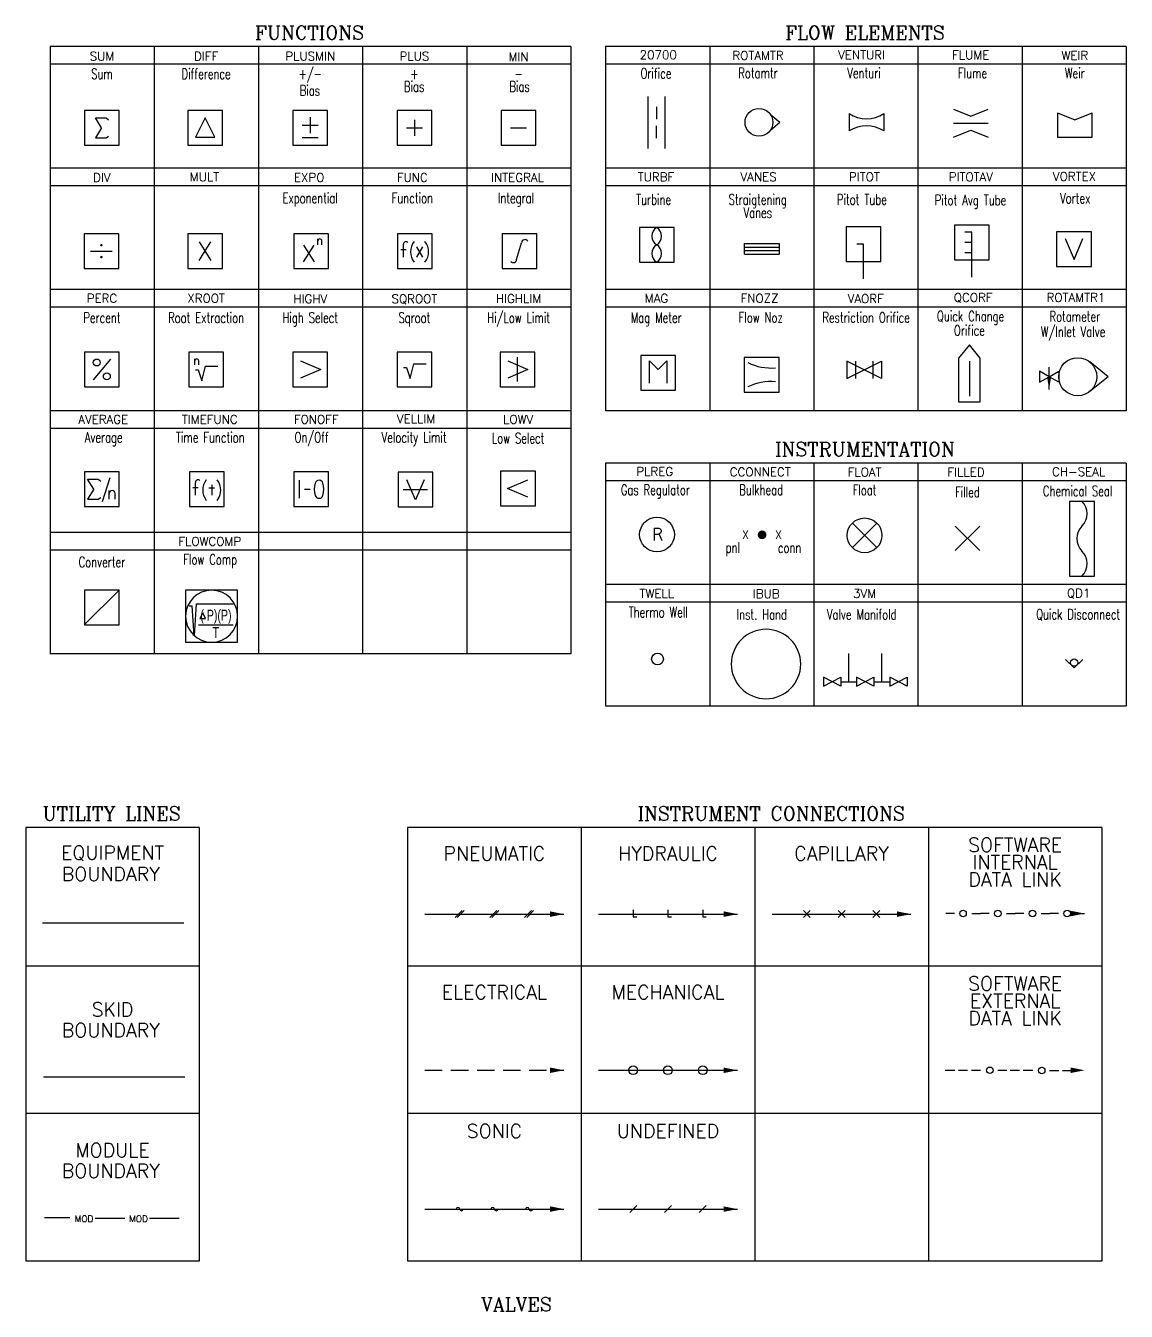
# Model space of a CAD drawing. Header units: inches. Extents: x 33.9 to 65.9, y 15.5 to 52.3.
# Drawn here: x 49.82 to 65.67, y 33.79 to 52.32 of the extents above; entities that cross this region are included whole.
import ezdxf
from ezdxf.enums import TextEntityAlignment as Align

# ---------------------------------------------------------------- set-up
doc = ezdxf.new("R2010")
doc.units = ezdxf.units.IN
doc.header["$MEASUREMENT"] = 0
doc.linetypes.add('HIDDEN', pattern=[0.375, 0.25, -0.125])
for name, color, linetype in [('BORDER', 143, 'Continuous'), ('CHART_HEAVY', 193, 'Continuous'), ('CHART_LT', 32, 'Continuous'), ('CHART_MED', 152, 'Continuous'), ('fence', 70, 'Continuous'), ('INST', 4, 'Continuous'), ('INST-L1', 4, 'Continuous'), ('INST-L2', 1, 'Continuous'), ('INST-L3', 4, 'Continuous'), ('MISCBLOCKS', 7, 'Continuous'), ('TEXT', 4, 'Continuous')]:
    doc.layers.add(name, color=color, linetype=linetype)
doc.styles.add('ROMANC', font='ROMANC.SHX')
doc.styles.add('ROMANS', font='romans', dxfattribs={"height": 0.125})
doc.styles.add('ROMANS_094', font='romans.shx', dxfattribs={"height": 0.09333})
doc.styles.add('ROMANS_125', font='romans', dxfattribs={"height": 0.125})
doc.styles.add('SLIDE', font='simplex', dxfattribs={"width": 0.7, "height": 0.3})
doc.styles.get("Standard").update_dxf_attribs({"font": 'arial.ttf'})
doc.linetypes.add('EQUIPMENT_BOUNDRY2', pattern='A,0.375,-0.125,["EQ",ROMANS,S=0.09375,R=0,X=-0.075,Y=-0.05],-0.15625,0.04', length=0.69625)
doc.linetypes.add('SKID_BOUNDRY2', pattern='A,0.375,-0.125,["SKID",ROMANS,S=0.09375,R=0,X=-0.11,Y=-0.05],-0.225,0.09375', length=0.81875)
doc.dimstyles.get("Standard").update_dxf_attribs({"dimtxt": 0.18, "dimasz": 0.18, "dimexe": 0.18, "dimexo": 0.0625, "dimgap": 0.09, "dimtad": 0, "dimtih": 1, "dimtoh": 1, "dimdec": 4, "dimzin": 0, "dimdsep": 46, "dimtxsty": 'Standard', "dimcen": 0.09, "dimadec": 0, "dimazin": 0, "dimtfac": 1, "dimtdec": 4, "dimtofl": 0, "dimtmove": 0, "dimatfit": 3, "dimfxl": 0, "dimtolj": 1, "dimtzin": 0, "dimarcsym": 0})

# ---------------------------------------------------------------- blocks, each defined once
blk = doc.blocks.new('INST-AR')
at = {"color": 0}
blk.add_lwpolyline([(0, 0, 0, 0.4, 0), (-1, 0, 0.4, 0.4, 0)], format="xyseb", dxfattribs=at)
blk = doc.blocks.new('RAD')
at = {"color": 0}
for centre, start, end in [((-0.02499999999999858, 0), 0, 180), ((0.02500000000000213, 0), 180, 0)]:
    blk.add_arc(centre, 0.025, start, end, dxfattribs=at)
blk = doc.blocks.new('HUNDEF')
at = {"color": 0}
blk.add_line((0.05000000000000071, 0.05000000000000071), (-0.05000000000000071, -0.04999999999999893), dxfattribs=at)
blk = doc.blocks.new('M2')
at = {"layer": 'MISCBLOCKS', "linetype": 'Continuous'}
blk.add_circle((0, 0), 0.0625, dxfattribs=at)
blk = doc.blocks.new('HPNEU')
at = {"color": 0}
for p, q in [((0.03500000000000014, 0.05000000000000071), (-0.06499999999999773, -0.04999999999999893)), ((0.06500000000000128, 0.05000000000000071), (-0.03500000000000014, -0.04999999999999893))]:
    blk.add_line(p, q, dxfattribs=at)
blk = doc.blocks.new('HYDRO')
at = {"color": 0}
for p, q in [((0, 0.0600000000000005), (0, -0.03999999999999915)), ((0, -0.03999999999999915), (0.05000000000000071, -0.03999999999999915))]:
    blk.add_line(p, q, dxfattribs=at)
blk = doc.blocks.new('CAPILL')
at = {"color": 0}
for p, q in [((-0.05000000000000071, 0.05000000000000071), (0.05000000000000071, -0.04999999999999893)), ((0.05000000000000071, 0.05000000000000071), (-0.05000000000000071, -0.04999999999999893))]:
    blk.add_line(p, q, dxfattribs=at)
blk = doc.blocks.new('VBULKHEAD')
at = {"const_width": 0.0625}
blk.add_lwpolyline([(-0.03125, 0, 1), (0.03125, 0, 1)], format="xyb", close=True, dxfattribs=at)
at = {"layer": 'TEXT', "width": 0.8}
blk.add_attdef('PNL2', text='', height=0.125, dxfattribs=at).set_placement((0, 0.125), align=Align.BOTTOM_CENTER)
blk.add_attdef('PNL1', text='', height=0.125, dxfattribs=at).set_placement((-0.1920160000000024, 6.465455611959214e-05), align=Align.MIDDLE_RIGHT)
blk.add_attdef('CON1', text='', height=0.125, dxfattribs=at).set_placement((0.1902650000000037, 6.465455614801385e-05), align=Align.MIDDLE_LEFT)
blk.add_attdef('CON2', text='', height=0.125, dxfattribs=at).set_placement((0, -0.1875), align=Align.TOP_CENTER)
blk = doc.blocks.new('Vsqr')
blk.add_lwpolyline([(-0.375, 0.75), (-0.375, 0), (0.375, 0), (0.375, 0.75)], close=True)
blk.add_lwpolyline([(0.375, 0.375, 229183.1180543879), (0.375, 0.3749934550153036, 28.97106128903146)], format="xyb")
at = {"layer": 'TEXT'}
for p, q in [((-0.3248460672490392, 0.5270481755230865), (-0.2824281555008739, 0.5270481755230865)), ((-0.2514906555008736, 0.09473357620390033), (-0.2824281555008739, 0.5270481755230865)), ((-0.2233656555008725, 0.5551731755230866), (-0.2514906555008736, 0.09473357620390033)), ((-0.2233656555008725, 0.5551731755230866), (0.3125, 0.555173175523084)), ((-0.1277039380938678, 0.4236052366335601), (-0.1672547193438678, 0.3445036741335601)), ((-0.08815315684386782, 0.3445036741335601), (-0.1277039380938678, 0.4236052366335601)), ((-0.1875, 0.2500000000000009), (0.3125, 0.2499999999999982)), ((-0.1672547193438678, 0.3445036741335601), (-0.08815315684386782, 0.3445036741335601))]:
    blk.add_line(p, q, dxfattribs=at)
for s, width, p in [('( P)(P)', 0.70001220703125, (0.0625, 0.3125)), ('T', 0.75, (0.0625, 0.0625))]:
    blk.add_text(s, height=0.15625, dxfattribs=dict(at, width=width)).set_placement(p, align=Align.CENTER)
blk = doc.blocks.new('VLOWV')
for p, q in [((0.25, 0.5), (-0.25, 0.5)), ((-0.25, 0.5), (-0.25, 0)), ((-0.1499999999999986, 0.25), (0.139999999999997, 0.375)), ((0.25, 0), (0.25, 0.5)), ((0.139999999999997, 0.125), (-0.1499999999999986, 0.25)), ((-0.25, 0), (0.25, 0))]:
    blk.add_line(p, q)

msp = doc.modelspace()

# ---------------------------------------------------------------- linework, layer by layer
at = {"layer": 'BORDER', "linetype": 'Continuous'}
for p, q in [((63.05980119030932, 37.26480119159967), (63.1962373605221, 37.26480119159967)), ((63.25009374350083, 37.26480119159967), (63.37934906264974, 37.26480119159967)), ((63.43679587116037, 37.26480119159967), (63.56605119030934, 37.26480119159967)), ((63.81738097754339, 37.26480119159967), (63.9466362966923, 37.26480119159967)), ((63.99690225413912, 37.26480119159967), (64.12974799882, 37.26480119159967)), ((64.18360438179872, 37.26480119159967), (64.32004055201145, 37.26480119159967)), ((64.56059906264977, 37.2612134655367), (64.69344480733065, 37.2612134655367)), ((64.75089161584128, 37.2612134655367), (64.89091821158593, 37.2612134655367))]:
    msp.add_line(p, q, dxfattribs=at)
at = {"layer": 'CHART_HEAVY', "ltscale": 0.5}
for p, q in [((50.16706812761569, 52.01545423022247), (50.16706812761569, 43.26545423022247)), ((57.66706812761566, 52.01545423022247), (50.16706812761569, 52.01545423022247)), ((57.66706812761566, 52.01545423022247), (57.66706812761566, 43.26545423022247)), ((65.66706812761566, 52.01545423022247), (58.16706812761566, 52.01545423022247)), ((58.16706812761566, 52.01545423022247), (58.16706812761566, 46.76545423022247)), ((65.66706812761566, 52.01545423022247), (65.66706812761566, 46.76545423022247)), ((65.66706812761566, 46.76545423022247), (58.16706812761566, 46.76545423022247)), ((65.66706812761566, 46.01545423022247), (58.16706812761566, 46.01545423022247)), ((58.16706812761566, 46.01545423022247), (58.16706812761566, 42.51545423022247)), ((65.66706812761566, 46.01545423022247), (65.66706812761566, 42.51545423022247)), ((57.66706812761566, 43.26545423022247), (50.16706812761569, 43.26545423022247)), ((49.81638363711784, 40.76545423022247), (49.81638363711784, 34.51545423022247)), ((52.31638363711784, 40.76545423022247), (49.81638363711784, 40.76545423022247)), ((52.31638363711784, 40.76545423022247), (52.31638363711784, 34.51545423022247)), ((52.31638363711784, 40.76545423022247), (52.31638363711784, 34.51545423022247)), ((52.31638363711784, 40.76545423022247), (52.31638363711784, 34.51545423022247)), ((65.31638363711784, 40.76545423022247), (55.31638363711784, 40.76545423022247)), ((55.31638363711784, 40.76545423022247), (55.31638363711784, 34.51545423022247)), ((65.31638363711784, 40.76545423022247), (65.31638363711784, 34.51545423022247)), ((52.31638363711784, 34.51545423022247), (49.81638363711784, 34.51545423022247)), ((65.31638363711784, 34.51545423022247), (55.31638363711784, 34.51545423022247))]:
    msp.add_line(p, q, dxfattribs=at)
at = {"layer": 'CHART_HEAVY'}
msp.add_line((58.16706812761566, 42.51545423022247), (65.66706812761566, 42.51545423022247), dxfattribs=at)
at = {"layer": 'CHART_LT', "ltscale": 0.5}
for p, q in [((50.16706812761569, 51.76545423022247), (57.66706812761566, 51.76545423022247)), ((58.16706812761566, 51.76545423022247), (65.66706812761566, 51.76545423022247)), ((50.16706812761569, 50.01545423022247), (57.66706812761566, 50.01545423022247)), ((58.16706812761566, 50.01545423022247), (65.66706812761566, 50.01545423022247)), ((50.16706812761569, 48.26545423022247), (57.66706812761566, 48.26545423022247)), ((58.16706812761566, 48.26545423022247), (65.66706812761566, 48.26545423022247)), ((50.16706812761569, 46.51545423022247), (57.66706812761566, 46.51545423022247)), ((58.16706812761566, 45.76545423022247), (65.66706812761566, 45.76545423022247)), ((50.16706812761569, 44.76545423022247), (57.66706812761566, 44.76545423022247)), ((58.16706812761566, 44.01545423022247), (65.66706812761566, 44.01545423022247)), ((52.31638363711784, 38.76545423022247), (49.81638363711784, 38.76545423022247))]:
    msp.add_line(p, q, dxfattribs=at)
at = {"layer": 'CHART_MED', "ltscale": 0.5}
for p, q in [((51.66706812761569, 52.01545423022247), (51.66706812761569, 43.26545423022247)), ((53.16706812761569, 52.01545423022247), (53.16706812761569, 43.26545423022247)), ((54.66706812761569, 52.01545423022247), (54.66706812761569, 43.26545423022247)), ((56.16706812761569, 52.01545423022247), (56.16706812761569, 43.26545423022247)), ((59.66706812761566, 52.01545423022247), (59.66706812761566, 46.76545423022247)), ((61.16706812761566, 52.01545423022247), (61.16706812761566, 46.76545423022247)), ((62.66706812761566, 52.01545423022247), (62.66706812761566, 46.76545423022247)), ((64.16706812761566, 52.01545423022247), (64.16706812761566, 46.76545423022247)), ((57.66706812761566, 50.26545423022247), (50.16706812761569, 50.26545423022247)), ((65.66706812761566, 50.26545423022247), (58.16706812761566, 50.26545423022247)), ((57.66706812761566, 48.51545423022247), (50.16706812761569, 48.51545423022247)), ((65.66706812761566, 48.51545423022247), (58.16706812761566, 48.51545423022247)), ((57.66706812761566, 46.76545423022247), (50.16706812761569, 46.76545423022247)), ((59.66706812761566, 46.01545423022247), (59.66706812761566, 42.51545423022247)), ((61.16706812761566, 46.01545423022247), (61.16706812761566, 42.51545423022247)), ((62.66706812761566, 46.01545423022247), (62.66706812761566, 42.51545423022247)), ((64.16706812761566, 46.01545423022247), (64.16706812761566, 42.51545423022247)), ((57.66706812761566, 45.01545423022247), (50.16706812761569, 45.01545423022247)), ((65.66706812761566, 44.26545423022247), (58.16706812761566, 44.26545423022247)), ((57.81638363711784, 40.76545423022247), (57.81638363711784, 34.51545423022247)), ((60.31638363711784, 40.76545423022247), (60.31638363711784, 34.51545423022247)), ((62.81638363711784, 40.76545423022247), (62.81638363711784, 34.51545423022247)), ((52.31638363711784, 38.76545423022247), (49.81638363711784, 38.76545423022247)), ((65.31206620745627, 38.76545423022247), (55.31206620745627, 38.76545423022247)), ((52.31638363711784, 36.64045423022247), (49.81638363711784, 36.64045423022247)), ((65.31206620745627, 36.64045423022247), (55.31206620745627, 36.64045423022247))]:
    msp.add_line(p, q, dxfattribs=at)
at = {"layer": 'fence'}
for p, q in [((50.08623751295261, 35.1429513727145), (50.45071357448489, 35.1429513727145)), ((50.81518963601724, 35.13503290529485), (51.24305282364395, 35.13503290529485)), ((51.5996054944145, 35.13503290529485), (52.02746868204122, 35.13503290529485))]:
    msp.add_line(p, q, dxfattribs=at)
at = {"layer": 'fence', "linetype": 'EQUIPMENT_BOUNDRY2'}
msp.add_lwpolyline([(50.05668910963368, 39.38807604291607), (52.09162311585681, 39.38807604291607)], dxfattribs=at)
at = {"layer": 'fence', "linetype": 'SKID_BOUNDRY2'}
msp.add_lwpolyline([(50.07323333535399, 37.17249912162197), (52.10816725019021, 37.17249912162197)], dxfattribs=at)
at = {"layer": 'INST'}
for p, q in [((58.77689574942025, 51.29728669468018), (58.77689574942025, 50.54728669468018)), ((58.90189574942025, 51.14728669468018), (58.90189574942025, 50.97228669468018)), ((59.02689574942025, 50.54728669468018), (59.02689574942025, 51.29728669468018)), ((50.66455120268836, 51.09417883034354), (50.66455120268836, 50.59417883034354)), ((51.16455120268836, 51.09417883034354), (50.66455120268836, 51.09417883034354)), ((50.91005120268835, 50.84417883034354), (50.82005120268832, 50.98817883034353)), ((50.82005120268832, 50.98817883034353), (50.97305120268834, 50.98817883034353)), ((50.97305120268834, 50.98817883034353), (51.00905120268834, 50.96117883034353)), ((51.16455120268836, 50.59417883034354), (51.16455120268836, 51.09417883034354)), ((52.15031515320459, 51.09417883034354), (52.15031515320459, 50.59417883034354)), ((52.65031515320459, 51.09417883034354), (52.15031515320459, 51.09417883034354)), ((52.40031515320459, 50.9885549743131), (52.2603142603503, 50.70855318860451)), ((52.5403160460589, 50.70855318860451), (52.40031515320459, 50.9885549743131)), ((52.65031515320459, 50.59417883034354), (52.65031515320459, 51.09417883034354)), ((53.66455120268836, 51.09417883034354), (53.66455120268836, 50.59417883034354)), ((54.16455120268836, 51.09417883034354), (53.66455120268836, 51.09417883034354)), ((53.91455120268836, 50.99817883034353), (53.91455120268836, 50.76717883034354)), ((54.16455120268836, 50.59417883034354), (54.16455120268836, 51.09417883034354)), ((55.16455120268836, 51.09417883034354), (55.16455120268836, 50.59417883034354)), ((55.66455120268836, 51.09417883034354), (55.16455120268836, 51.09417883034354)), ((55.41455120268836, 50.95967883034353), (55.41455120268836, 50.72867883034354)), ((55.66455120268836, 50.59417883034354), (55.66455120268836, 51.09417883034354)), ((56.66455120268836, 51.09417883034354), (56.66455120268836, 50.59417883034354)), ((57.16455120268836, 51.09417883034354), (56.66455120268836, 51.09417883034354)), ((57.16455120268836, 50.59417883034354), (57.16455120268836, 51.09417883034354)), ((60.54268321743416, 51.03559801686448), (60.67627321743419, 50.92465801686448)), ((61.67627321743419, 51.04965801686448), (61.67627321743419, 50.79965801686448)), ((62.17627321743419, 51.04965801686448), (62.17627321743419, 50.79965801686448)), ((63.17685050998449, 51.1126229480234), (63.42685050998449, 51.01262294802339)), ((63.42685050998449, 51.01262294802339), (63.67685050998449, 51.1126229480234)), ((64.67685050998449, 51.06262294802339), (64.67685050998449, 50.71262294802339)), ((64.67685050998449, 51.06262294802339), (64.92685050998449, 50.96262294802339)), ((64.92685050998449, 50.96262294802339), (65.17685050998449, 51.06262294802339)), ((65.17685050998449, 50.71262294802339), (65.17685050998449, 51.06262294802339)), ((50.91005120268835, 50.84417883034354), (50.82005120268832, 50.70017883034353)), ((53.79905120268836, 50.88267883034354), (54.03005120268836, 50.88267883034354)), ((55.29905120268836, 50.84417883034354), (55.53005120268836, 50.84417883034354)), ((56.79905120268836, 50.84417883034354), (57.03005120268836, 50.84417883034354)), ((58.90189574942025, 50.69728669468017), (58.90189574942025, 50.87228669468017)), ((60.54268321743416, 50.81371801686448), (60.67627321743419, 50.92465801686448)), ((63.17685050998449, 50.9126229480234), (63.67685050998449, 50.9126229480234)), ((63.17685050998449, 50.71262294802339), (63.42685050998449, 50.8126229480234)), ((63.42685050998449, 50.8126229480234), (63.67685050998449, 50.71262294802339)), ((50.66455120268836, 50.59417883034354), (51.16455120268836, 50.59417883034354)), ((50.82005120268832, 50.70017883034353), (50.97305120268834, 50.70017883034353)), ((50.97305120268834, 50.70017883034353), (51.00905120268834, 50.72717883034353)), ((52.15031515320459, 50.59417883034354), (52.65031515320459, 50.59417883034354)), ((52.2603142603503, 50.70855318860451), (52.5403160460589, 50.70855318860451)), ((53.66455120268836, 50.59417883034354), (54.16455120268836, 50.59417883034354)), ((53.79905120268836, 50.70367883034353), (54.03005120268836, 50.70367883034353)), ((55.16455120268836, 50.59417883034354), (55.66455120268836, 50.59417883034354)), ((56.66455120268836, 50.59417883034354), (57.16455120268836, 50.59417883034354)), ((64.67685050998449, 50.71262294802339), (65.17685050998449, 50.71262294802339)), ((50.65590681061025, 49.31865569735922), (50.65590681061025, 48.81865569735922)), ((51.15590681061025, 49.31865569735922), (50.65590681061025, 49.31865569735922)), ((51.15590681061025, 48.81865569735922), (51.15590681061025, 49.31865569735922)), ((52.14878886231833, 49.31865569735922), (52.14878886231833, 48.81865569735922)), ((52.64878886231833, 49.31865569735922), (52.14878886231833, 49.31865569735922)), ((52.64878886231833, 48.81865569735922), (52.64878886231833, 49.31865569735922)), ((53.67726111418574, 49.31865569735922), (53.67726111418574, 48.81865569735922)), ((54.17726111418574, 49.31865569735922), (53.67726111418574, 49.31865569735922)), ((54.17726111418574, 48.81865569735922), (54.17726111418574, 49.31865569735922)), ((55.17014301299395, 49.31865569735922), (55.17014301299395, 48.81865569735922)), ((55.67014301299395, 49.31865569735922), (55.17014301299395, 49.31865569735922)), ((55.67014301299395, 48.81865569735922), (55.67014301299395, 49.31865569735922)), ((56.67726111418574, 49.31865569735922), (56.67726111418574, 48.81865569735922)), ((57.17726111418574, 49.31865569735922), (56.67726111418574, 49.31865569735922)), ((57.17726111418574, 48.81865569735922), (57.17726111418574, 49.31865569735922)), ((58.65391663784982, 49.4088511350659), (58.65391663784982, 48.9088511350659)), ((59.15391663784982, 49.4088511350659), (58.65391663784982, 49.4088511350659)), ((59.15391663784982, 48.9088511350659), (59.15391663784982, 49.4088511350659)), ((61.63428235350972, 49.41954176474644), (61.63428235350972, 48.91954176474644)), ((62.13428235350972, 49.41954176474644), (61.63428235350972, 49.41954176474644)), ((62.13428235350972, 48.91954176474644), (62.13428235350972, 49.41954176474644)), ((63.19118203732341, 49.44180042226404), (63.19118203732341, 48.94180042226404)), ((63.69118203732341, 49.44180042226404), (63.19118203732341, 49.44180042226404)), ((63.44118203732341, 49.34180042226404), (63.34118203732339, 49.34180042226404)), ((63.44118203732341, 48.69180042226404), (63.44118203732341, 49.34180042226404)), ((63.69118203732341, 48.94180042226404), (63.69118203732341, 49.44180042226404)), ((64.66415735330196, 49.3486317291098), (64.66415735330196, 48.8486317291098)), ((65.16415735330196, 49.3486317291098), (64.66415735330196, 49.3486317291098)), ((65.16415735330196, 48.8486317291098), (65.16415735330196, 49.3486317291098)), ((52.31328886231836, 49.20365569735921), (52.48428886231835, 48.93365569735921)), ((52.31328886231836, 48.93365569735921), (52.48428886231835, 49.20365569735921)), ((53.81531111418573, 48.91215569735921), (53.96921111418573, 49.15515569735922)), ((53.81531111418573, 49.15515569735922), (53.96921111418573, 48.91215569735921)), ((54.02426111418572, 49.15865569735921), (54.02426111418572, 49.24508902426498)), ((54.08188333212291, 49.15865569735921), (54.08188333212291, 49.2162779152964)), ((55.21944301299393, 49.09435569735922), (55.29344301299392, 49.09435569735922)), ((55.25644301299394, 48.98335569735922), (55.25644301299394, 49.16835569735922)), ((55.52984301299392, 49.13135569735921), (55.44474301299394, 48.98335569735922)), ((55.44474301299394, 49.13135569735921), (55.52984301299392, 48.98335569735922)), ((56.88688611418573, 48.94990569735921), (56.95813611418572, 49.18740569735921)), ((60.16671174207704, 49.02678005062076), (60.16671174207704, 49.17678005062076)), ((60.16671174207704, 49.17678005062076), (60.66671174207704, 49.17678005062076)), ((60.16671174207704, 49.12678005062077), (60.66671174207704, 49.12678005062077)), ((60.66671174207704, 49.17678005062076), (60.66671174207704, 49.02678005062076)), ((61.88428235350972, 49.16954176474644), (61.78428235350975, 49.16954176474644)), ((61.88428235350972, 48.66954176474644), (61.88428235350972, 49.16954176474644)), ((63.44118203732341, 49.19180042226404), (63.34118203732339, 49.19180042226404)), ((64.78915735330196, 49.2486317291098), (64.91415735330196, 48.9486317291098)), ((64.91415735330196, 48.9486317291098), (65.03915735330196, 49.2486317291098)), ((50.74915681061026, 49.06865569735922), (51.06265681061026, 49.06865569735922)), ((58.65391663784982, 48.9088511350659), (59.15391663784982, 48.9088511350659)), ((60.16671174207704, 49.07678005062077), (60.66671174207704, 49.07678005062077)), ((60.16671174207704, 49.02678005062076), (60.66671174207704, 49.02678005062076)), ((61.63428235350972, 48.91954176474644), (62.13428235350972, 48.91954176474644)), ((63.19118203732341, 48.94180042226404), (63.69118203732341, 48.94180042226404)), ((63.44118203732341, 49.04180042226404), (63.34118203732339, 49.04180042226404)), ((50.65590681061025, 48.81865569735922), (51.15590681061025, 48.81865569735922)), ((52.14878886231833, 48.81865569735922), (52.64878886231833, 48.81865569735922)), ((53.67726111418574, 48.81865569735922), (54.17726111418574, 48.81865569735922)), ((55.17014301299395, 48.81865569735922), (55.67014301299395, 48.81865569735922)), ((56.67726111418574, 48.81865569735922), (57.17726111418574, 48.81865569735922)), ((64.66415735330196, 48.8486317291098), (65.16415735330196, 48.8486317291098)), ((50.66448798659002, 47.61361847319472), (50.66448798659002, 47.11361847319472)), ((51.16448798659002, 47.61361847319472), (50.66448798659002, 47.61361847319472)), ((51.16448798659002, 47.11361847319472), (51.16448798659002, 47.61361847319472)), ((52.16448798659002, 47.61361847319472), (52.16448798659002, 47.11361847319472)), ((52.66448798659002, 47.61361847319472), (52.16448798659002, 47.61361847319472)), ((52.66448798659002, 47.11361847319472), (52.66448798659002, 47.61361847319472)), ((53.66448798659002, 47.61361847319472), (53.66448798659002, 47.11361847319472)), ((54.16448798659002, 47.61361847319472), (53.66448798659002, 47.61361847319472)), ((54.16448798659002, 47.11361847319472), (54.16448798659002, 47.61361847319472)), ((55.16448798659002, 47.61361847319472), (55.16448798659002, 47.11361847319472)), ((55.66448798659002, 47.61361847319472), (55.16448798659002, 47.61361847319472)), ((55.66448798659002, 47.11361847319472), (55.66448798659002, 47.61361847319472)), ((56.65025178420638, 47.61361847319472), (56.65025178420638, 47.11361847319472)), ((57.15025178420638, 47.61361847319472), (56.65025178420638, 47.61361847319472)), ((57.15025178420638, 47.11361847319472), (57.15025178420638, 47.61361847319472)), ((63.40727232404038, 47.71973214347297), (63.25102232404038, 47.52441964347297)), ((63.56352232404038, 47.52441964347297), (63.40727232404038, 47.71973214347297)), ((51.03948798659002, 47.51361847319473), (50.78948798659002, 47.21361847319473)), ((52.25148798659001, 47.42861847319472), (52.25148798659001, 47.51505180010049)), ((52.3091102045272, 47.42861847319472), (52.3091102045272, 47.48624069113191)), ((53.77448798659, 47.48861847319472), (54.06448798659, 47.36361847319472)), ((55.35448798659002, 47.23361847319472), (55.40448798659003, 47.44361847319472)), ((55.40448798659003, 47.44361847319472), (55.58448798659001, 47.44361847319472)), ((56.76025178420636, 47.48861847319472), (57.05025178420635, 47.36361847319472)), ((56.90025178420638, 47.18861847319472), (56.90025178420638, 47.53861847319473)), ((58.67484163570435, 47.56394418913828), (58.67484163570435, 47.06394418913828)), ((59.17484163570435, 47.56394418913828), (58.67484163570435, 47.56394418913828)), ((58.79984163570435, 47.48894418913828), (58.92484163570435, 47.36394418913828)), ((58.79984163570435, 47.16394418913828), (58.79984163570435, 47.48894418913828)), ((58.92484163570435, 47.36394418913828), (59.04984163570435, 47.48894418913828)), ((59.04984163570435, 47.48894418913828), (59.04984163570435, 47.16394418913828)), ((59.17484163570435, 47.06394418913828), (59.17484163570435, 47.56394418913828)), ((60.16610534383653, 47.53741512852227), (60.16610534383653, 47.03741512852227)), ((60.66610534383653, 47.53741512852227), (60.16610534383653, 47.53741512852227)), ((60.66610534383653, 47.03741512852227), (60.66610534383653, 47.53741512852227)), ((61.64040414255032, 47.48091828282367), (61.64040414255032, 47.23091828282367)), ((62.14040414255032, 47.23091828282367), (61.64040414255032, 47.48091828282367)), ((61.64040414255032, 47.23091828282367), (62.14040414255032, 47.48091828282367)), ((61.76540414255032, 47.48091828282367), (61.76540414255032, 47.23091828282367)), ((62.01540414255032, 47.48091828282367), (62.01540414255032, 47.23091828282367)), ((62.14040414255032, 47.48091828282367), (62.14040414255032, 47.23091828282367)), ((63.25102232404038, 47.52441964347297), (63.25102232404038, 46.89941964347297)), ((63.40727232404038, 47.48535714347297), (63.40727232404038, 46.97754464347297)), ((63.56352232404038, 46.89941964347297), (63.56352232404038, 47.52441964347297)), ((65.40435569879673, 47.25830336914569), (65.14123771672502, 47.47155126903661)), ((52.25948798659002, 47.35861847319472), (52.29948798659001, 47.35861847319472)), ((52.29948798659001, 47.35861847319472), (52.35448798659002, 47.19861847319473)), ((52.35448798659002, 47.19861847319473), (52.40448798659003, 47.40861847319472)), ((52.40448798659003, 47.40861847319472), (52.58448798659001, 47.40861847319472)), ((54.06448798659, 47.36361847319472), (53.77448798659, 47.23861847319472)), ((55.25948798659002, 47.39361847319472), (55.29948798659001, 47.39361847319472)), ((55.29948798659001, 47.39361847319472), (55.35448798659002, 47.23361847319472)), ((57.05025178420635, 47.36361847319472), (56.76025178420636, 47.23861847319472)), ((65.40435569879673, 47.25830336914569), (65.14123771672502, 47.04505546925476)), ((50.66448798659002, 47.11361847319472), (51.16448798659002, 47.11361847319472)), ((52.16448798659002, 47.11361847319472), (52.66448798659002, 47.11361847319472)), ((53.66448798659002, 47.11361847319472), (54.16448798659002, 47.11361847319472)), ((55.16448798659002, 47.11361847319472), (55.66448798659002, 47.11361847319472)), ((56.65025178420638, 47.11361847319472), (57.15025178420638, 47.11361847319472)), ((58.67484163570435, 47.06394418913828), (59.17484163570435, 47.06394418913828)), ((60.16610534383653, 47.03741512852227), (60.66610534383653, 47.03741512852227)), ((63.25102232404038, 46.89941964347297), (63.56352232404038, 46.89941964347297)), ((50.66270385690785, 45.88672124721342), (50.66270385690785, 45.38672124721342)), ((51.16270385690785, 45.88672124721342), (50.66270385690785, 45.88672124721342)), ((50.79820385690783, 45.63672124721342), (50.70820385690786, 45.78072124721341)), ((50.70820385690786, 45.78072124721341), (50.86120385690782, 45.78072124721341)), ((50.86120385690782, 45.78072124721341), (50.89720385690782, 45.75372124721342)), ((50.92270385690784, 45.46172124721342), (51.03270385690786, 45.80672124721342)), ((51.16270385690785, 45.38672124721342), (51.16270385690785, 45.88672124721342)), ((52.17583671328208, 45.88672145323417), (52.17583671328208, 45.38672145323417)), ((52.67583671328208, 45.88672145323417), (52.17583671328208, 45.88672145323417)), ((52.67583671328208, 45.38672145323417), (52.67583671328208, 45.88672145323417)), ((53.67583671328208, 45.88672145323417), (53.67583671328208, 45.38672145323417)), ((54.17583671328208, 45.88672145323417), (53.67583671328208, 45.88672145323417)), ((53.76083671328206, 45.50672145323418), (53.76083671328206, 45.76672145323417)), ((54.17583671328208, 45.38672145323417), (54.17583671328208, 45.88672145323417)), ((55.17834044383531, 45.88284962889479), (55.17834044383531, 45.38284962889479)), ((55.67834044383531, 45.88284962889479), (55.17834044383531, 45.88284962889479)), ((55.42834044383531, 45.4828496288948), (55.30334044383531, 45.77284962889479)), ((55.55334044383531, 45.77284962889479), (55.42834044383531, 45.4828496288948)), ((55.67834044383531, 45.38284962889479), (55.67834044383531, 45.88284962889479)), ((50.79820385690783, 45.63672124721342), (50.70820385690786, 45.49272124721341)), ((51.01944327013763, 45.49247007090561), (51.01944327013763, 45.62000536013961)), ((51.10446679629365, 45.49247007090561), (51.10446679629365, 45.57749359706162)), ((52.2251367132821, 45.66242145323417), (52.29913671328211, 45.66242145323417)), ((52.2621367132821, 45.55142145323417), (52.2621367132821, 45.73642145323417)), ((52.45583671328211, 45.65672145323417), (52.53583671328209, 45.65672145323417)), ((52.4958367132821, 45.70172145323417), (52.4958367132821, 45.55172145323417)), ((53.83083671328205, 45.63672145323417), (53.91083671328207, 45.63672145323417)), ((55.2533404438353, 45.63284962889479), (55.60334044383529, 45.63284962889479)), ((50.66270385690785, 45.38672124721342), (51.16270385690785, 45.38672124721342)), ((50.70820385690786, 45.49272124721341), (50.86120385690782, 45.49272124721341)), ((50.86120385690782, 45.49272124721341), (50.89720385690782, 45.51972124721341)), ((52.17583671328208, 45.38672145323417), (52.67583671328208, 45.38672145323417)), ((53.67583671328208, 45.38672145323417), (54.17583671328208, 45.38672145323417)), ((64.84917993032786, 45.4658511465154), (64.84917993032786, 44.38585114651542)), ((64.84917993032786, 45.4658511465154), (65.20917993032788, 45.4658511465154)), ((65.20917993032788, 44.38585114651542), (65.20917993032788, 45.4658511465154)), ((55.17834044383531, 45.38284962889479), (55.67834044383531, 45.38284962889479)), ((58.86834967049674, 45.07533757857286), (58.93442749589218, 45.07533757857286)), ((58.86834967049674, 45.07533757857286), (58.86834967049674, 44.90126661849999)), ((58.93442749589218, 45.07533757857286), (58.95370022044921, 45.06639326831663)), ((58.95370022044921, 45.06639326831663), (58.96333658272766, 45.0560728078832)), ((58.97021967679802, 45.02648767920556), (58.95989495924255, 45.00653488465002)), ((58.96333658272766, 45.0560728078832), (58.97021967679802, 45.04231222812044)), ((58.97021967679802, 45.04231222812044), (58.97021967679802, 45.02648767920556)), ((61.72183327564727, 44.79665020690342), (62.0753862756473, 45.15020320690343)), ((61.72183327564727, 45.15020320690343), (62.0753862756473, 44.79665020690342)), ((63.20287521415156, 45.1079290230258), (63.55642821415159, 44.7543760230258)), ((63.20287521415156, 44.7543760230258), (63.55642821415159, 45.1079290230258)), ((58.86834967049674, 44.99208628102141), (58.93786896647742, 44.99208628102141)), ((58.95989495924255, 45.00653488465002), (58.93649240882331, 44.99208628102141)), ((58.93718076410033, 44.99139825715554), (58.9757260603144, 44.90057859463411)), ((64.84917993032786, 44.38585114651542), (65.20917993032788, 44.38585114651542)), ((61.668970213715, 42.864935013554), (61.668970213715, 43.27291050777615)), ((62.14768748342169, 42.864935013554), (62.14768748342169, 43.27291050777615)), ((61.55461157886162, 42.802435013554), (61.30461157886162, 42.927435013554)), ((61.30461157886162, 42.802435013554), (61.55461157886162, 42.927435013554)), ((61.30461157886162, 42.927435013554), (61.30461157886162, 42.802435013554)), ((61.55461157886162, 42.927435013554), (61.55461157886162, 42.802435013554)), ((61.55461157886162, 42.864935013554), (61.78332884856832, 42.864935013554)), ((61.78332884856832, 42.802435013554), (62.03332884856832, 42.927435013554)), ((62.03332884856832, 42.802435013554), (61.78332884856832, 42.927435013554)), ((61.78332884856832, 42.927435013554), (61.78332884856832, 42.802435013554)), ((62.03332884856832, 42.927435013554), (62.03332884856832, 42.802435013554)), ((62.03332884856832, 42.864935013554), (62.26204611827501, 42.864935013554)), ((62.26204611827501, 42.927435013554), (62.26204611827501, 42.802435013554)), ((62.51204611827501, 42.802435013554), (62.26204611827501, 42.927435013554)), ((62.26204611827501, 42.802435013554), (62.51204611827501, 42.927435013554)), ((62.51204611827501, 42.927435013554), (62.51204611827501, 42.802435013554))]:
    msp.add_line(p, q, dxfattribs=at)
at = {"layer": 'INST', "const_width": 0.01781250000000001}
for points in [[(50.89700056061025, 49.15415569735922, 1), (50.91481306061024, 49.15415569735922, 1)], [(50.89700056061025, 48.98315569735922, -1), (50.91481306061024, 48.98315569735922, -1)]]:
    msp.add_lwpolyline(points, format="xyb", close=True, dxfattribs=at)
at = {"layer": 'INST'}
for points in [[(64.55552501837604, 47.25830336914569), (64.41713244369578, 47.33820435939117), (64.41713244369578, 47.1784023789002)], [(64.55552501837604, 47.25830336914569), (64.69391759305626, 47.33820435939117), (64.69391759305626, 47.1784023789002)]]:
    msp.add_lwpolyline(points, close=True, dxfattribs=at)
for points in [[(51.16448798659002, 44.183791435598), (50.66448798659002, 44.183791435598), (50.66448798659002, 43.683791435598), (51.16448798659002, 43.683791435598), (51.16448798659002, 44.183791435598), (50.66448798659002, 43.68734071115313)], [(64.79307677156146, 43.18672102364639), (64.91733075245929, 43.06246704274854), (65.04093686122445, 43.18607315151372)]]:
    msp.add_lwpolyline(points, dxfattribs=at)
msp.add_lwpolyline([(60.9783032560432, 43.11930558013233, 229183.1180543879), (60.9783032560432, 43.11929685348608, 28.97106128903146)], format="xyb", dxfattribs=at)
for centre, radius in [((60.37627321743417, 50.92465801686448), 0.2), ((50.83948798659, 47.46361847319473), 0.05), ((64.96840777006065, 47.25830336914569), 0.2744901770043882), ((50.98448798659001, 47.26361847319473), 0.05), ((61.89860977564729, 44.97342670690341), 0.25), ((58.91596731021821, 43.19154760565462), 0.08479239858783671), ((64.91706812761566, 43.14045423022247), 0.05169332089572265)]:
    msp.add_circle(centre, radius, dxfattribs=at)
at = {"layer": 'INST', "ltscale": 0.5}
msp.add_circle((58.90829329748158, 44.98420018694836), 0.25, dxfattribs=at)
at = {"layer": 'INST'}
for centre, radius, start, end in [((61.92627321743419, 51.42465801686448), 0.450694, 236.3099319999995, 303.6900680000004), ((61.92627321743419, 50.42465801686448), 0.450694, 56.30993199999958, 123.6900680000004), ((58.97891663784981, 49.2838511350659), 0.145774, 120.9637569999996, 239.0362429999995), ((58.82891663784983, 49.2838511350659), 0.145774, 300.9637569999995, 59.03624299999952), ((54.05307222315432, 49.2162779152964), 0.02881110896859055, 0, 180), ((55.29344301299392, 49.16835569735922), 0.03700000000000001, 43.5043408244044, 180), ((55.59644301299392, 49.05735569735921), 0.2369154400000001, 141.340192, 218.659808), ((55.38184301299393, 49.05735569735921), 0.2369154400000001, 321.3401919999999, 38.65980800000006), ((57.00563611418573, 49.18740569735921), 0.04750000000000006, 29.41445961126099, 180), ((58.97891663784981, 49.0338511350659), 0.145774, 120.9637569999996, 239.0362429999995), ((58.82891663784983, 49.0338511350659), 0.145774, 300.9637569999995, 59.03624299999952), ((56.83938611418574, 48.94990569735921), 0.04750000000000006, 218.5346035773328, 0), ((52.2802990955586, 47.48624069113191), 0.02881110896859055, 0, 180), ((60.54913734383649, 48.13441912852227), 0.75, 243.6378919999995, 275.1227980000002), ((60.54913734383649, 46.44041112852227), 0.75, 84.87720199999976, 116.3621080000005), ((52.29913671328211, 45.73642145323417), 0.03700000000000001, 43.5043408244044, 180), ((52.60213671328211, 45.62542145323417), 0.2369154400000001, 141.340192, 218.659808), ((52.38753671328209, 45.62542145323417), 0.2369154400000001, 321.3401919999999, 38.65980800000006), ((54.04083671328206, 45.70672145323417), 0.05999999999999961, 18.29357336804737, 161.7064266319525), ((51.06195503321567, 45.57749359706162), 0.04251176307799996, 0, 180), ((54.28608368404682, 45.63672145323417), 0.3150000027573113, 163.6197942108328, 196.3802057891669), ((53.79558974251734, 45.63672145323417), 0.3150000027573113, 343.619794210833, 16.38020578916723), ((54.04083671328206, 45.56672145323417), 0.05999999999999961, 198.2935733680474, 341.7064266319525), ((64.84917993032786, 45.28585114651541), 0.25455852, 315.0000000000005, 44.99999999999957), ((65.20917993032788, 44.92585114651541), 0.25455852, 135.0000000000004, 224.9999999999995), ((64.84917993032786, 44.56585114651541), 0.25455852, 315.0000000000005, 44.99999999999957)]:
    msp.add_arc(centre, radius, start, end, dxfattribs=at)
at = {"layer": 'INST-L1'}
for p, q in [((55.56638363711784, 39.51545423022247), (57.56638363711784, 39.51545423022247)), ((58.06638363711784, 39.51545423022247), (60.06638363711784, 39.51545423022247)), ((60.56638363711784, 39.51545423022247), (62.56638363711784, 39.51545423022247))]:
    msp.add_line(p, q, dxfattribs=at)
at = {"layer": 'INST-L2', "linetype": 'HIDDEN'}
msp.add_line((55.56638363711784, 37.26545423022247), (57.56638363711784, 37.26545423022247), dxfattribs=at)
at = {"layer": 'INST-L3'}
for p, q in [((63.19138363711784, 39.52430178013174), (63.06638363711784, 39.52430178013174)), ((63.44138363711784, 39.52430178013174), (63.56638363711784, 39.52430178013174)), ((63.69138363711784, 39.52430178013174), (63.56638363711784, 39.52430178013174)), ((63.94138363711784, 39.52430178013174), (64.06638363711784, 39.52430178013174)), ((64.19138363711784, 39.52430178013174), (64.06638363711784, 39.52430178013174)), ((64.44138363711784, 39.52430178013174), (64.56638363711784, 39.52430178013174)), ((64.69138363711784, 39.52430178013174), (64.56638363711784, 39.52430178013174)), ((64.94138363711784, 39.52430178013174), (65.06638363711784, 39.52430178013174)), ((58.06638363711784, 37.26545423022247), (60.06638363711784, 37.26545423022247)), ((55.56638363711784, 35.26545423022247), (57.56638363711784, 35.26545423022247)), ((58.06638363711784, 35.26545423022247), (60.06638363711784, 35.26545423022247))]:
    msp.add_line(p, q, dxfattribs=at)
for centre in [(63.31638363711784, 39.52430178013174), (63.81638363711784, 39.52430178013174), (64.31638363711784, 39.52430178013174), (64.81638363711784, 39.52430178013174), (63.70248736052207, 37.26480119159967), (64.44929587116042, 37.2612134655367)]:
    msp.add_circle(centre, 0.046875, dxfattribs=at)

# ---------------------------------------------------------------- block references
for p in [(58.56638363711784, 37.26545423022247), (59.06638363711784, 37.26545423022247), (59.56638363711784, 37.26545423022247)]:
    msp.add_blockref('M2', p)
at = {"layer": 'INST'}
for name, p in [('VLOWV', (56.90667258447803, 45.39887387137011)), ('Vsqr', (52.49362161611509, 43.4329864592137))]:
    msp.add_blockref(name, p, dxfattribs=at)
msp.add_blockref('VBULKHEAD', (60.42159347331324, 44.98093292014013), dxfattribs=at).add_auto_attribs({'PNL1': 'X', 'CON1': 'X'})
at = {"layer": 'INST-L1'}
for name, p in [('HPNEU', (56.06638363711784, 39.51545423022247)), ('HPNEU', (56.56638363711784, 39.51545423022247)), ('HPNEU', (57.06638363711784, 39.51545423022247)), ('HYDRO', (58.56638363711784, 39.51545423022247)), ('HYDRO', (59.06638363711784, 39.51545423022247)), ('HYDRO', (59.56638363711784, 39.51545423022247)), ('CAPILL', (61.06638363711784, 39.51545423022247)), ('CAPILL', (61.56638363711784, 39.51545423022247)), ('CAPILL', (62.06638363711784, 39.51545423022247))]:
    msp.add_blockref(name, p, dxfattribs=at)
at = {"layer": 'INST-L1', "xscale": 0.2000000000000028, "yscale": 0.2000000000000028, "zscale": 0.2000000000000028}
for p in [(57.56638363711784, 39.51545423022247), (60.06638363711784, 39.51545423022247), (62.56638363711784, 39.51545423022247)]:
    msp.add_blockref('INST-AR', p, dxfattribs=at)
at = {"layer": 'INST-L2', "xscale": 0.2000000000000028, "yscale": 0.2000000000000028, "zscale": 0.2000000000000028}
for p in [(57.56638363711784, 37.26545423022247), (65.06638363711784, 37.26545423022247)]:
    msp.add_blockref('INST-AR', p, dxfattribs=at)
at = {"layer": 'INST-L3', "xscale": 0.2000000000000028, "yscale": 0.2000000000000028, "zscale": 0.2000000000000028}
for p in [(65.06638363711784, 39.52430178013174), (60.06638363711784, 37.26545423022247), (57.56638363711784, 35.26545423022247), (60.06638363711784, 35.26545423022247)]:
    msp.add_blockref('INST-AR', p, dxfattribs=at)
at = {"layer": 'INST-L3'}
for name, p in [('RAD', (56.06638363711784, 35.26545423022247)), ('RAD', (56.56638363711784, 35.26545423022247)), ('RAD', (57.06638363711784, 35.26545423022247)), ('HUNDEF', (58.56638363711784, 35.26545423022247)), ('HUNDEF', (59.06638363711784, 35.26545423022247)), ('HUNDEF', (59.56638363711784, 35.26545423022247))]:
    msp.add_blockref(name, p, dxfattribs=at)

# ---------------------------------------------------------------- texts
at = {"layer": 'fence', "style": 'ROMANS'}
for p in [(50.52202409134111, 35.07960379287089), (51.30643994973838, 35.07960379287089)]:
    msp.add_text('MOD', height=0.09375, dxfattribs=at).set_placement(p)
at = {"layer": 'TEXT', "style": 'ROMANC'}
for s, height, p in [('FUNCTIONS', 0.2, (53.90281304200616, 52.11656864031616)), ('FLOW ELEMENTS', 0.2, (61.90281304200613, 52.11656864031616)), ('SUM', 0.125, (50.91455120268836, 51.81460965557487)), ('DIFF', 0.125, (52.41455120268836, 51.81460965557487)), ('PLUSMIN', 0.125, (53.91455120268836, 51.81460965557487)), ('PLUS', 0.125, (55.41455120268836, 51.81460965557487)), ('MIN', 0.125, (56.91455120268836, 51.80631979263116)), ('20700', 0.125, (58.92657602780758, 51.8349459603902)), ('ROTAMTR', 0.125, (60.36373060830778, 51.82427676380325)), ('VENTURI', 0.125, (61.85479551775501, 51.8332054970931)), ('FLUME', 0.125, (63.42685050998449, 51.83209978611218)), ('WEIR', 0.125, (64.92685050998449, 51.82669463958301)), ('MULT', 0.125, (52.39167060822666, 50.07472879028431)), ('TURBF', 0.125, (58.89332720792413, 50.07468511557134)), ('VANES', 0.125, (60.3719279274618, 50.07644680594133)), ('PITOT', 0.125, (61.89498188337961, 50.0764468059413)), ('PITOTAV', 0.125, (63.42871751133134, 50.07544326239157)), ('VORTEX', 0.125, (64.92154781066336, 50.08260989326992)), ('DIV', 0.125, (50.91302506470197, 50.06761364413246)), ('EXPO', 0.125, (53.89878886231833, 50.06761364413246)), ('FUNC', 0.125, (55.38455265993468, 50.06761364413246)), ('INTEGRAL', 0.125, (56.89878886231833, 50.06761364413246)), ('PERC', 0.125, (50.91448798659002, 48.32602547851542)), ('XROOT', 0.125, (52.41448798659002, 48.32602568453618)), ('HIGHV', 0.125, (53.91448798659002, 48.31773561557173)), ('SQROOT', 0.125, (55.41448798659002, 48.31773561557173)), ('MAG', 0.125, (58.90167730143986, 48.3263505801602)), ('FNOZZ', 0.125, (60.38555116669573, 48.32672717677072)), ('VAORF', 0.125, (61.91423024777021, 48.3213222362623)), ('QCORF', 0.125, (63.46211038453583, 48.33837848381381)), ('ROTAMTR1', 0.125, (64.94201662318312, 48.33837848381381)), ('LOWV', 0.125, (56.90898434298396, 46.58164920022041)), ('INSTRUMENTATION', 0.2, (61.90281304200613, 46.11656864031616)), ('PLREG', 0.125, (58.87568039838067, 45.83113898732182)), ('CCONNECT', 0.125, (60.39478592068258, 45.82427044184388)), ('FLOAT', 0.125, (61.89860977564729, 45.8222860316568)), ('FILLED', 0.125, (63.35959721889822, 45.82133757688763)), ('CH-SEAL', 0.125, (64.9809028912797, 45.82751625795149)), ('TWELL', 0.125, (58.90593991993819, 44.07171205911072)), ('IBUB', 0.125, (60.48016944735429, 44.06899213544865)), ('3VM', 0.125, (61.89860977564729, 44.0722860316568)), ('QD1', 0.125, (64.9809028912797, 44.07751625795149)), ('UTILITY LINES', 0.2, (51.0521285515083, 40.86656864031616)), ('INSTRUMENT CONNECTIONS', 0.2, (60.5521285515083, 40.86656864031616))]:
    msp.add_text(s, height=height, dxfattribs=at).set_placement(p, align=Align.CENTER)
at = {"layer": 'TEXT', "width": 0.7}
for s, style, p in [('Sum', 'ROMANS_094', (50.91455120268836, 51.54802992968744)), ('Difference', 'ROMANS_094', (52.41455120268836, 51.54802992968744)), ('+/-', 'ROMANS_094', (53.91455120268836, 51.54802992968744)), ('Orifice', 'ROMANS_094', (58.89282250196453, 51.5553940643146)), ('Rotamtr', 'ROMANS_094', (60.36373027222521, 51.56006254736195)), ('Venturi', 'ROMANS_094', (61.89053419955331, 51.56006275338274)), ('Flume', 'ROMANS_094', (63.45365443731254, 51.55895704240179)), ('Weir', 'ROMANS_094', (64.92685050998449, 51.55895704240179)), ('Bias', 'SLIDE', (55.41070718615703, 51.36565170880159)), ('+', 'ROMANS_094', (55.41455120268836, 51.54802992968744)), ('Bias', 'SLIDE', (56.92878196137963, 51.36565170880159)), ('-', 'ROMANS_094', (56.91455120268836, 51.54802992968744)), ('Bias', 'SLIDE', (53.90922346187205, 51.30873053958678)), ('Exponential', 'ROMANS_094', (53.9130249118021, 49.75958419148508)), ('Function', 'ROMANS_094', (55.38455265993474, 49.75958419148508)), ('Integral', 'ROMANS_094', (56.87743455874289, 49.75958419148508)), ('Turbine', 'ROMANS_094', (58.85924320158136, 49.73716029712581)), ('Straigtening', 'ROMANS_094', (60.35924320158136, 49.73716029712581)), ('Pitot Tube', 'ROMANS_094', (61.85924320158136, 49.73716029712581)), ('Pitot Avg Tube', 'ROMANS_094', (63.42342296440972, 49.72898971065619)), ('Vortex', 'ROMANS_094', (64.9322473405332, 49.75577570450498)), ('Vanes', 'ROMANS_094', (60.35924320158136, 49.54681381168719)), ('Percent', 'ROMANS_094', (50.91448798659002, 48.03457595777618)), ('Root Extraction', 'ROMANS_094', (52.41448798659002, 48.03457595777618)), ('High Select', 'ROMANS_094', (53.91448798659002, 48.03457595777618)), ('Sqroot', 'ROMANS_094', (55.41448798659002, 48.03457595777618)), ('Hi/Low Limit', 'ROMANS_094', (56.915971710875, 48.03457595777618)), ('Mag Meter', 'ROMANS_094', (58.89702807063708, 48.03588131308571)), ('Flow Noz', 'ROMANS_094', (60.40263145850776, 48.03801960006619)), ('Restriction Orifice', 'ROMANS_094', (61.92027987467219, 48.03801960006619)), ('Quick Change', 'ROMANS_094', (63.42500149562568, 48.05727985302357)), ('Rotameter', 'ROMANS_094', (64.92641711467951, 48.0522916077705)), ('Orifice', 'ROMANS_094', (63.40818425857424, 47.85102502892307)), ('W/Inlet Valve', 'ROMANS_094', (64.90242989855756, 47.83215385378026)), ('Average', 'ROMANS_094', (50.93937489907898, 46.31027292832488)), ('Time Function', 'ROMANS_094', (52.47404072523921, 46.31027292832488)), ('On/Off', 'ROMANS_094', (53.93404715826273, 46.31027292832488)), ('Velocity Limit', 'ROMANS_094', (55.41064430614125, 46.31027292832488)), ('Low Select', 'ROMANS_094', (56.90898434298396, 46.29848954242486)), ('Gas Regulator', 'ROMANS_094', (58.88492799034503, 45.55433906360943)), ('Bulkhead', 'ROMANS_094', (60.40855408034059, 45.55433906360943)), ('Float', 'ROMANS_094', (61.89860977564729, 45.55207128569691)), ('Filled', 'ROMANS_094', (63.37965171415158, 45.52123474975386)), ('Chemical Seal', 'ROMANS_094', (64.96620645764062, 45.53745093588722)), ('pnl', 'SLIDE', (60.00055889652378, 44.72282441258619)), ('Converter', 'ROMANS_094', (50.91448798659002, 44.51431814820688)), ('Flow Comp', 'ROMANS_094', (52.47404072523921, 44.55188713451351)), ('conn', 'SLIDE', (60.81779063373313, 44.72024611271391)), ('Thermo Well', 'ROMANS_094', (58.92599441519155, 43.7916504327884)), ('Inst. Hand', 'ROMANS_094', (60.41765276043162, 43.75917198055691)), ('Valve Manifold', 'ROMANS_094', (61.85693965050825, 43.75917198055691)), (' Quick Disconnect', 'ROMANS_094', (64.93799133403184, 43.76108120147603))]:
    msp.add_text(s, height=0.15, dxfattribs=dict(at, style=style)).set_placement(p, align=Align.CENTER)
at = {"layer": 'TEXT'}
for s, height, style, p in [('HIGHLIM', 0.125, 'ROMANC', (56.91448798659002, 48.38444575262803)), ('AVERAGE', 0.125, 'ROMANC', (50.9325900972317, 46.64435987839559)), ('TIMEFUNC', 0.125, 'ROMANC', (52.46736774325609, 46.64436008441635)), ('FONOFF', 0.125, 'ROMANC', (54.00054950904877, 46.64436008441635)), ('VELLIM', 0.125, 'ROMANC', (55.43893707914555, 46.65001947919252)), ('FLOWCOMP', 0.125, 'ROMANC', (52.46736774325609, 44.88597429060498)), ('SOFTWARE', 0.2, 'ROMANS_125', (64.06638363711784, 40.51545423022247)), ('EQUIPMENT', 0.2, 'ROMANS_125', (51.06638363711784, 40.39127012013777)), ('PNEUMATIC', 0.2, 'ROMANS_125', (56.56638363711784, 40.39045423022247)), ('HYDRAULIC', 0.2, 'ROMANS_125', (59.06638363711784, 40.39045423022247)), ('CAPILLARY', 0.2, 'ROMANS_125', (61.56638363711784, 40.39045423022247)), ('INTERNAL', 0.2, 'ROMANS_125', (64.06638363711784, 40.26545423022247)), ('BOUNDARY', 0.2, 'ROMANS_125', (51.04206812761569, 40.09353872442988)), ('DATA LINK', 0.2, 'ROMANS_125', (64.06638363711784, 40.01545423022247)), ('SOFTWARE', 0.2, 'ROMANS_125', (64.06638363711784, 38.51545423022247)), ('ELECTRICAL', 0.2, 'ROMANS_125', (56.56638363711784, 38.39045423022247)), ('MECHANICAL', 0.2, 'ROMANS_125', (59.06638363711784, 38.39045423022247)), ('EXTERNAL', 0.2, 'ROMANS_125', (64.06638363711784, 38.26545423022247)), ('SKID', 0.2, 'ROMANS_125', (51.06638363711784, 38.14262487065481)), ('DATA LINK', 0.2, 'ROMANS_125', (64.06638363711784, 38.01545423022247)), ('BOUNDARY', 0.2, 'ROMANS_125', (51.04206812761569, 37.84489347494691)), ('SONIC', 0.2, 'ROMANS_125', (56.56638363711784, 36.39045423022247)), ('UNDEFINED', 0.2, 'ROMANS_125', (59.06638363711784, 36.39045423022247)), ('MODULE', 0.2, 'ROMANS_125', (51.06638363711784, 36.11550290054239)), ('BOUNDARY', 0.2, 'ROMANS_125', (51.04206812761569, 35.8177715048345))]:
    msp.add_text(s, height=height, dxfattribs=dict(at, style=style)).set_placement(p, align=Align.MIDDLE)
at = {"layer": 'TEXT', "color": 50, "style": 'ROMANC'}
msp.add_text('VALVES', height=0.2, dxfattribs=at).set_placement((56.88199840365465, 33.79285674113853), align=Align.CENTER)

# ---------------------------------------------------------------- leaders
at = {"layer": 'INST'}
msp.add_leader([(64.55552501837604, 47.07606508785439), (64.55552501837604, 47.39660262645844)], dimstyle='Standard', override={"dimscale": 1}, dxfattribs=at)

doc.saveas('drawing.dxf')
